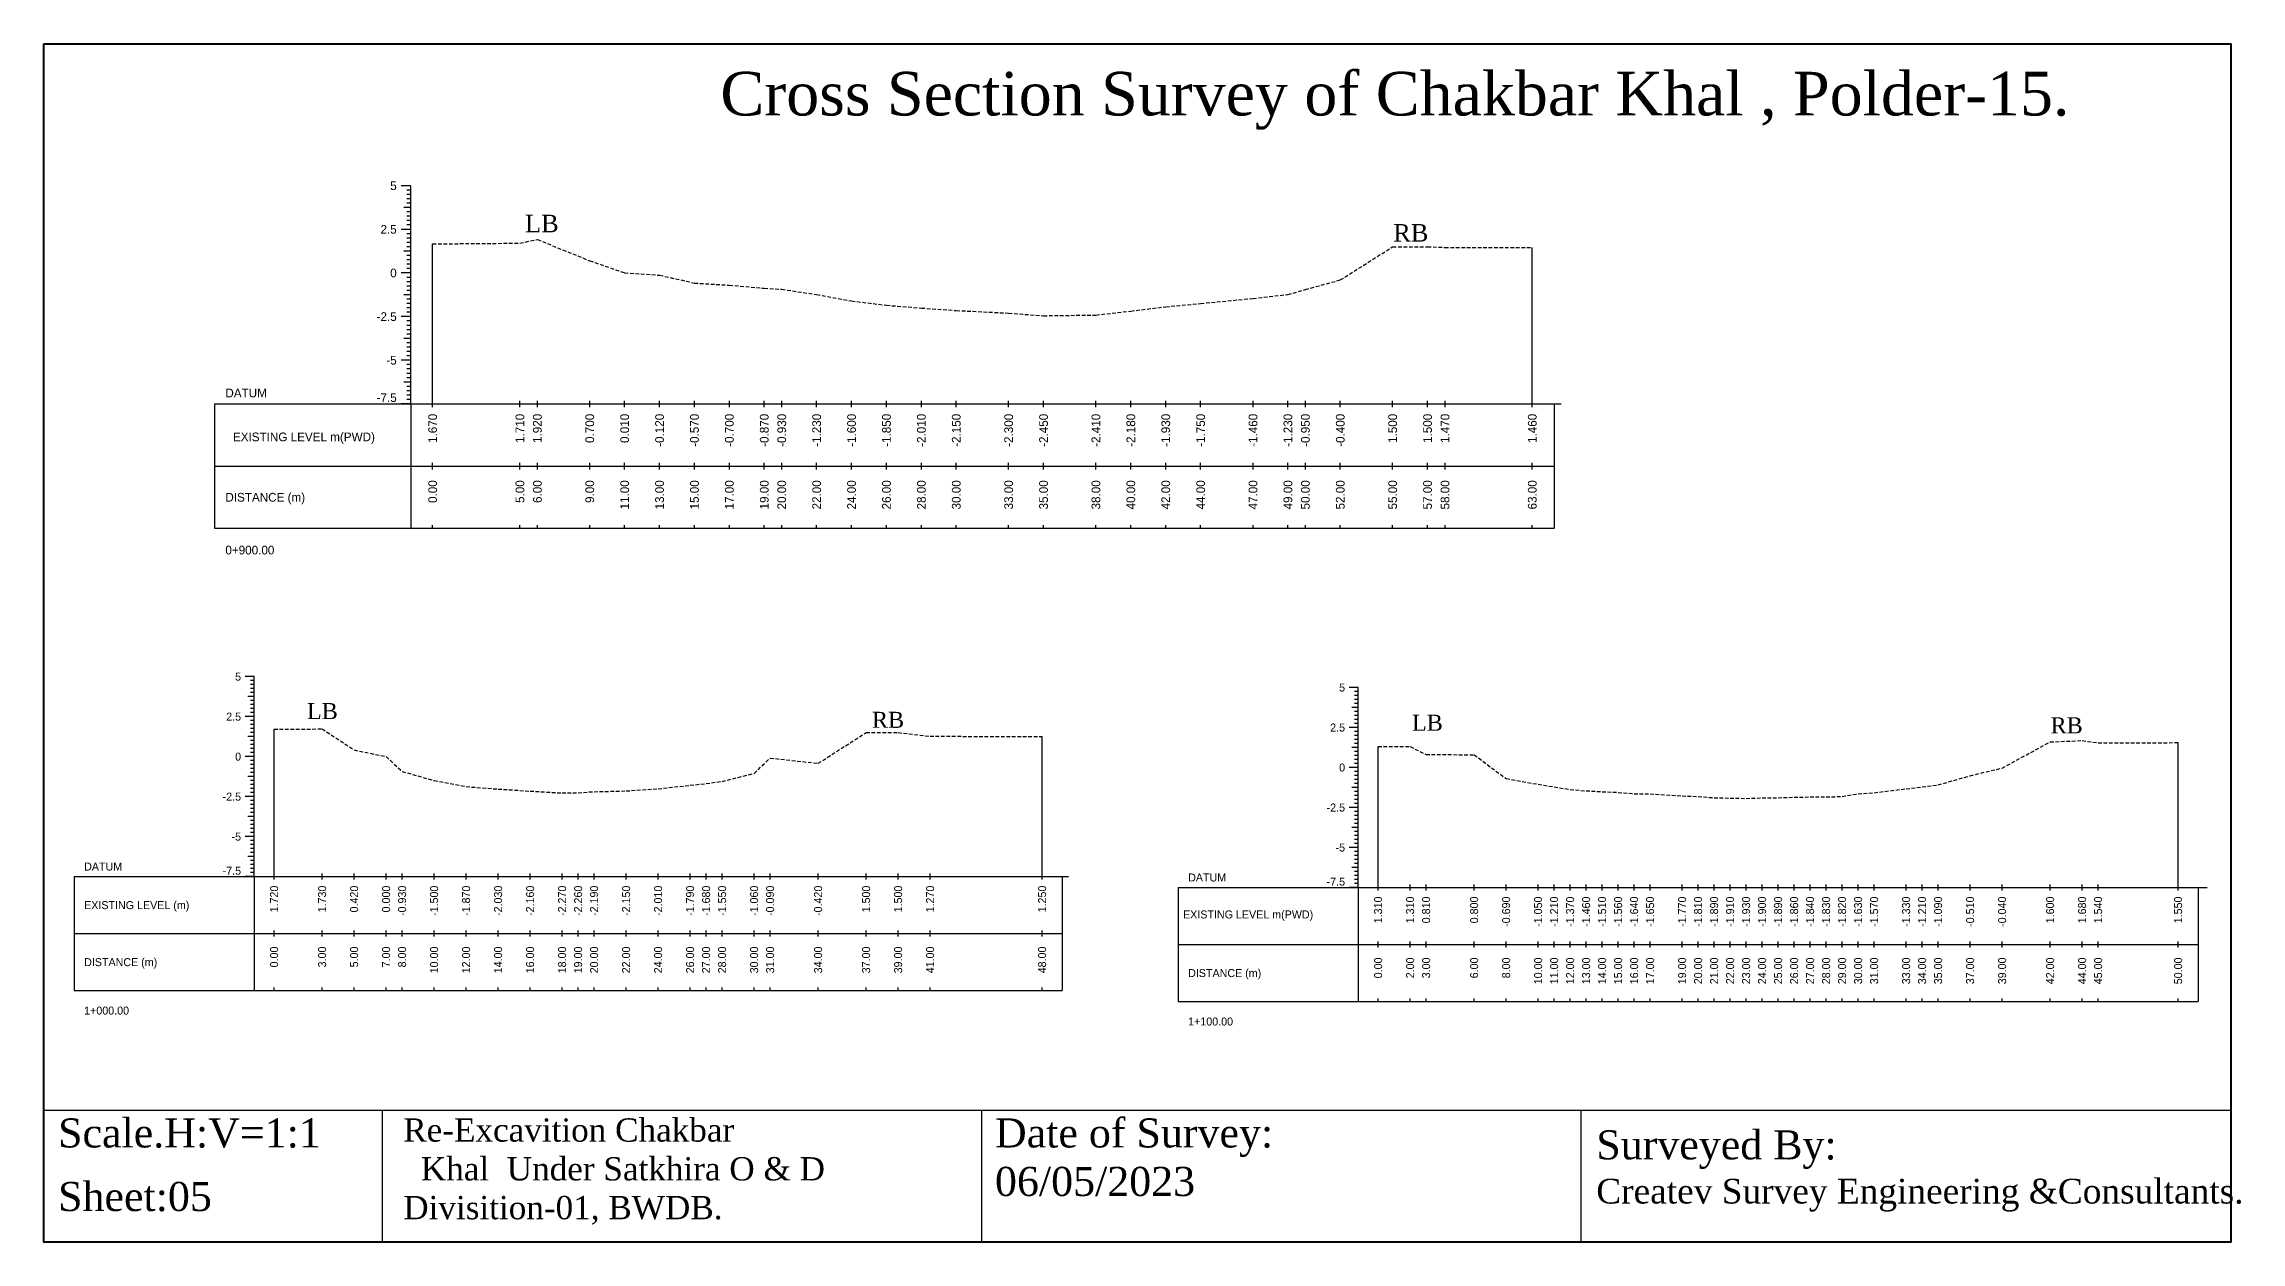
# Model space of a CAD drawing. Header units: inches. Extents: x 6579 to 9220, y -2276 to -1013.
# Drawn here: x 6579.3 to 6730.4, y -1665.3 to -1583 of the extents above; entities that cross this region are included whole.
import ezdxf
from ezdxf.enums import TextEntityAlignment as Align

# ---------------------------------------------------------------- set-up
doc = ezdxf.new("R2010")
doc.units = ezdxf.units.IN
doc.header["$MEASUREMENT"] = 0
doc.linetypes.add('HIDDEN', pattern=[0.375, 0.25, -0.125])
doc.layers.add('CS_Drawing', color=7, linetype='Continuous')
doc.layers.add('GL', color=3, linetype='HIDDEN')
doc.styles.add('romans', font='romans.shx')

msp = doc.modelspace()

# ---------------------------------------------------------------- linework, layer by layer
at = {"color": 4, "lineweight": 40}
msp.add_lwpolyline([(6579.35, -1582.95), (6729.69, -1582.95), (6729.69, -1665.32), (6579.35, -1665.32)], close=True, dxfattribs=at)
for points in [[(6729.69, -1582.95), (6729.69, -1665.32)], [(6579.35, -1656.25), (6729.69, -1656.25)], [(6579.35, -1656.25), (6579.35, -1665.32)], [(6602.59, -1656.25), (6602.59, -1665.32)], [(6643.8, -1656.25), (6643.8, -1665.32)], [(6685, -1656.25), (6685, -1665.32)]]:
    msp.add_lwpolyline(points)
at = {"layer": 'CS_Drawing'}
for p, q in [((6604.57, -1592.7), (6603.9, -1592.7)), ((6604.57, -1592.7), (6604.1, -1592.7)), ((6604.57, -1592.7), (6604.3, -1592.7)), ((6604.57, -1593), (6604.3, -1593)), ((6604.57, -1593.3), (6604.3, -1593.3)), ((6604.57, -1607.7), (6604.57, -1592.7)), ((6604.57, -1594.2), (6604.1, -1594.2)), ((6604.57, -1593.6), (6604.3, -1593.6)), ((6604.57, -1593.9), (6604.3, -1593.9)), ((6604.57, -1594.2), (6604.3, -1594.2)), ((6604.57, -1594.5), (6604.3, -1594.5)), ((6604.57, -1594.8), (6604.3, -1594.8)), ((6604.57, -1595.7), (6603.9, -1595.7)), ((6604.57, -1595.7), (6604.1, -1595.7)), ((6604.57, -1595.1), (6604.3, -1595.1)), ((6604.57, -1595.4), (6604.3, -1595.4)), ((6604.57, -1595.7), (6604.3, -1595.7)), ((6604.57, -1596), (6604.3, -1596)), ((6604.57, -1596.3), (6604.3, -1596.3)), ((6604.57, -1596.6), (6604.3, -1596.6)), ((6604.57, -1597.2), (6604.1, -1597.2)), ((6604.57, -1596.9), (6604.3, -1596.9)), ((6604.57, -1597.2), (6604.3, -1597.2)), ((6604.57, -1597.5), (6604.3, -1597.5)), ((6604.57, -1597.8), (6604.3, -1597.8)), ((6604.57, -1598.1), (6604.3, -1598.1)), ((6606.07, -1607.7), (6606.07, -1596.7)), ((6681.67, -1607.7), (6681.67, -1596.95)), ((6604.57, -1598.7), (6603.9, -1598.7)), ((6604.57, -1598.7), (6604.1, -1598.7)), ((6604.57, -1598.4), (6604.3, -1598.4)), ((6604.57, -1598.7), (6604.3, -1598.7)), ((6604.57, -1599), (6604.3, -1599)), ((6604.57, -1599.3), (6604.3, -1599.3)), ((6604.57, -1599.6), (6604.3, -1599.6)), ((6604.57, -1600.2), (6604.1, -1600.2)), ((6604.57, -1599.9), (6604.3, -1599.9)), ((6604.57, -1600.2), (6604.3, -1600.2)), ((6604.57, -1600.5), (6604.3, -1600.5)), ((6604.57, -1600.8), (6604.3, -1600.8)), ((6604.57, -1601.1), (6604.3, -1601.1)), ((6604.57, -1601.7), (6603.9, -1601.7)), ((6604.57, -1601.7), (6604.1, -1601.7)), ((6604.57, -1601.4), (6604.3, -1601.4)), ((6604.57, -1601.7), (6604.3, -1601.7)), ((6604.57, -1602), (6604.3, -1602)), ((6604.57, -1602.3), (6604.3, -1602.3)), ((6604.57, -1602.6), (6604.3, -1602.6)), ((6604.57, -1603.2), (6604.1, -1603.2)), ((6604.57, -1602.9), (6604.3, -1602.9)), ((6604.57, -1603.2), (6604.3, -1603.2)), ((6604.57, -1603.5), (6604.3, -1603.5)), ((6604.57, -1603.8), (6604.3, -1603.8)), ((6604.57, -1604.1), (6604.3, -1604.1)), ((6604.57, -1604.7), (6603.9, -1604.7)), ((6604.57, -1604.7), (6604.1, -1604.7)), ((6604.57, -1604.4), (6604.3, -1604.4)), ((6604.57, -1604.7), (6604.3, -1604.7)), ((6604.57, -1605), (6604.3, -1605)), ((6604.57, -1605.3), (6604.3, -1605.3)), ((6604.57, -1605.6), (6604.3, -1605.6)), ((6604.57, -1606.2), (6604.1, -1606.2)), ((6604.57, -1605.9), (6604.3, -1605.9)), ((6604.57, -1606.2), (6604.3, -1606.2)), ((6604.57, -1606.5), (6604.3, -1606.5)), ((6604.57, -1606.8), (6604.3, -1606.8)), ((6604.57, -1607.1), (6604.3, -1607.1)), ((6591.07, -1607.7), (6604.57, -1607.7)), ((6591.07, -1607.7), (6591.07, -1616.25)), ((6604.57, -1607.7), (6603.9, -1607.7)), ((6604.57, -1607.7), (6604.1, -1607.7)), ((6604.57, -1607.4), (6604.3, -1607.4)), ((6604.57, -1607.7), (6604.3, -1607.7)), ((6604.57, -1607.7), (6683.17, -1607.7)), ((6604.57, -1607.7), (6604.57, -1616.25)), ((6606.07, -1607.93), (6606.07, -1607.48)), ((6612.07, -1607.93), (6612.07, -1607.48)), ((6613.27, -1607.93), (6613.27, -1607.48)), ((6616.87, -1607.93), (6616.87, -1607.48)), ((6619.27, -1607.93), (6619.27, -1607.48)), ((6621.67, -1607.93), (6621.67, -1607.48)), ((6624.07, -1607.93), (6624.07, -1607.48)), ((6626.47, -1607.93), (6626.47, -1607.48)), ((6628.87, -1607.93), (6628.87, -1607.48)), ((6630.07, -1607.93), (6630.07, -1607.48)), ((6632.47, -1607.93), (6632.47, -1607.48)), ((6634.87, -1607.93), (6634.87, -1607.48)), ((6637.27, -1607.93), (6637.27, -1607.48)), ((6639.67, -1607.93), (6639.67, -1607.48)), ((6642.07, -1607.93), (6642.07, -1607.48)), ((6645.67, -1607.93), (6645.67, -1607.48)), ((6648.07, -1607.93), (6648.07, -1607.48)), ((6651.67, -1607.93), (6651.67, -1607.48)), ((6654.07, -1607.93), (6654.07, -1607.48)), ((6656.47, -1607.93), (6656.47, -1607.48)), ((6658.87, -1607.93), (6658.87, -1607.48)), ((6662.47, -1607.93), (6662.47, -1607.48)), ((6664.87, -1607.93), (6664.87, -1607.48)), ((6666.07, -1607.93), (6666.07, -1607.48)), ((6668.47, -1607.93), (6668.47, -1607.48)), ((6672.07, -1607.93), (6672.07, -1607.48)), ((6674.47, -1607.93), (6674.47, -1607.48)), ((6675.67, -1607.93), (6675.67, -1607.48)), ((6681.67, -1607.93), (6681.67, -1607.48)), ((6683.17, -1607.7), (6683.65, -1607.7)), ((6683.17, -1607.7), (6683.44, -1607.7)), ((6683.17, -1607.7), (6683.17, -1616.25)), ((6591.07, -1611.98), (6604.57, -1611.98)), ((6604.57, -1611.98), (6683.17, -1611.98)), ((6604.57, -1611.98), (6683.17, -1611.98)), ((6606.07, -1612.2), (6606.07, -1611.75)), ((6612.07, -1612.2), (6612.07, -1611.75)), ((6613.27, -1612.2), (6613.27, -1611.75)), ((6616.87, -1612.2), (6616.87, -1611.75)), ((6619.27, -1612.2), (6619.27, -1611.75)), ((6621.67, -1612.2), (6621.67, -1611.75)), ((6624.07, -1612.2), (6624.07, -1611.75)), ((6626.47, -1612.2), (6626.47, -1611.75)), ((6628.87, -1612.2), (6628.87, -1611.75)), ((6630.07, -1612.2), (6630.07, -1611.75)), ((6632.47, -1612.2), (6632.47, -1611.75)), ((6634.87, -1612.2), (6634.87, -1611.75)), ((6637.27, -1612.2), (6637.27, -1611.75)), ((6639.67, -1612.2), (6639.67, -1611.75)), ((6642.07, -1612.2), (6642.07, -1611.75)), ((6645.67, -1612.2), (6645.67, -1611.75)), ((6648.07, -1612.2), (6648.07, -1611.75)), ((6651.67, -1612.2), (6651.67, -1611.75)), ((6654.07, -1612.2), (6654.07, -1611.75)), ((6656.47, -1612.2), (6656.47, -1611.75)), ((6658.87, -1612.2), (6658.87, -1611.75)), ((6662.47, -1612.2), (6662.47, -1611.75)), ((6664.87, -1612.2), (6664.87, -1611.75)), ((6666.07, -1612.2), (6666.07, -1611.75)), ((6668.47, -1612.2), (6668.47, -1611.75)), ((6672.07, -1612.2), (6672.07, -1611.75)), ((6674.47, -1612.2), (6674.47, -1611.75)), ((6675.67, -1612.2), (6675.67, -1611.75)), ((6681.67, -1612.2), (6681.67, -1611.75)), ((6606.07, -1616.25), (6606.07, -1616.03)), ((6612.07, -1616.25), (6612.07, -1616.03)), ((6613.27, -1616.25), (6613.27, -1616.03)), ((6616.87, -1616.25), (6616.87, -1616.03)), ((6619.27, -1616.25), (6619.27, -1616.03)), ((6621.67, -1616.25), (6621.67, -1616.03)), ((6624.07, -1616.25), (6624.07, -1616.03)), ((6626.47, -1616.25), (6626.47, -1616.03)), ((6628.87, -1616.25), (6628.87, -1616.03)), ((6630.07, -1616.25), (6630.07, -1616.03)), ((6632.47, -1616.25), (6632.47, -1616.03)), ((6634.87, -1616.25), (6634.87, -1616.03)), ((6637.27, -1616.25), (6637.27, -1616.03)), ((6639.67, -1616.25), (6639.67, -1616.03)), ((6642.07, -1616.25), (6642.07, -1616.03)), ((6645.67, -1616.25), (6645.67, -1616.03)), ((6648.07, -1616.25), (6648.07, -1616.03)), ((6651.67, -1616.25), (6651.67, -1616.03)), ((6654.07, -1616.25), (6654.07, -1616.03)), ((6656.47, -1616.25), (6656.47, -1616.03)), ((6658.87, -1616.25), (6658.87, -1616.03)), ((6662.47, -1616.25), (6662.47, -1616.03)), ((6664.87, -1616.25), (6664.87, -1616.03)), ((6666.07, -1616.25), (6666.07, -1616.03)), ((6668.47, -1616.25), (6668.47, -1616.03)), ((6672.07, -1616.25), (6672.07, -1616.03)), ((6674.47, -1616.25), (6674.47, -1616.03)), ((6675.67, -1616.25), (6675.67, -1616.03)), ((6681.67, -1616.25), (6681.67, -1616.03)), ((6591.07, -1616.25), (6604.57, -1616.25)), ((6604.57, -1616.25), (6683.17, -1616.25)), ((6593.79, -1626.45), (6593.18, -1626.45)), ((6593.79, -1626.45), (6593.36, -1626.45)), ((6593.79, -1626.45), (6593.55, -1626.45)), ((6593.79, -1626.72), (6593.55, -1626.72)), ((6593.79, -1640.2), (6593.79, -1626.45)), ((6593.79, -1627.82), (6593.36, -1627.82)), ((6593.79, -1627), (6593.55, -1627)), ((6593.79, -1627.27), (6593.55, -1627.27)), ((6593.79, -1627.55), (6593.55, -1627.55)), ((6593.79, -1627.82), (6593.55, -1627.82)), ((6593.79, -1628.1), (6593.55, -1628.1)), ((6669.69, -1627.2), (6669.08, -1627.2)), ((6669.69, -1627.2), (6669.26, -1627.2)), ((6669.69, -1627.2), (6669.45, -1627.2)), ((6669.69, -1627.47), (6669.45, -1627.47)), ((6669.69, -1627.75), (6669.45, -1627.75)), ((6669.69, -1628.02), (6669.45, -1628.02)), ((6669.69, -1628.3), (6669.45, -1628.3)), ((6669.69, -1640.95), (6669.69, -1627.2)), ((6593.79, -1629.2), (6593.18, -1629.2)), ((6593.79, -1629.2), (6593.36, -1629.2)), ((6593.79, -1628.37), (6593.55, -1628.37)), ((6593.79, -1628.65), (6593.55, -1628.65)), ((6593.79, -1628.92), (6593.55, -1628.92)), ((6593.79, -1629.2), (6593.55, -1629.2)), ((6593.79, -1629.47), (6593.55, -1629.47)), ((6593.79, -1629.75), (6593.55, -1629.75)), ((6669.69, -1628.57), (6669.26, -1628.57)), ((6669.69, -1628.57), (6669.45, -1628.57)), ((6669.69, -1628.85), (6669.45, -1628.85)), ((6669.69, -1629.12), (6669.45, -1629.12)), ((6669.69, -1629.4), (6669.45, -1629.4)), ((6669.69, -1629.67), (6669.45, -1629.67)), ((6593.79, -1630.57), (6593.36, -1630.57)), ((6593.79, -1630.02), (6593.55, -1630.02)), ((6593.79, -1630.3), (6593.55, -1630.3)), ((6593.79, -1630.57), (6593.55, -1630.57)), ((6593.79, -1630.85), (6593.55, -1630.85)), ((6593.79, -1631.12), (6593.55, -1631.12)), ((6595.17, -1640.2), (6595.17, -1630.06)), ((6647.97, -1640.2), (6647.97, -1630.57)), ((6669.69, -1629.95), (6669.08, -1629.95)), ((6669.69, -1629.95), (6669.26, -1629.95)), ((6669.69, -1631.32), (6669.26, -1631.32)), ((6669.69, -1629.95), (6669.45, -1629.95)), ((6669.69, -1630.22), (6669.45, -1630.22)), ((6669.69, -1630.5), (6669.45, -1630.5)), ((6669.69, -1630.77), (6669.45, -1630.77)), ((6669.69, -1631.05), (6669.45, -1631.05)), ((6669.69, -1631.32), (6669.45, -1631.32)), ((6671.07, -1640.95), (6671.07, -1631.26)), ((6726.07, -1640.95), (6726.07, -1630.99)), ((6593.79, -1631.95), (6593.18, -1631.95)), ((6593.79, -1631.95), (6593.36, -1631.95)), ((6593.79, -1631.4), (6593.55, -1631.4)), ((6593.79, -1631.67), (6593.55, -1631.67)), ((6593.79, -1631.95), (6593.55, -1631.95)), ((6593.79, -1632.22), (6593.55, -1632.22)), ((6593.79, -1632.5), (6593.55, -1632.5)), ((6593.79, -1632.77), (6593.55, -1632.77)), ((6669.69, -1632.7), (6669.08, -1632.7)), ((6669.69, -1632.7), (6669.26, -1632.7)), ((6669.69, -1631.6), (6669.45, -1631.6)), ((6669.69, -1631.87), (6669.45, -1631.87)), ((6669.69, -1632.15), (6669.45, -1632.15)), ((6669.69, -1632.42), (6669.45, -1632.42)), ((6669.69, -1632.7), (6669.45, -1632.7)), ((6593.79, -1633.32), (6593.36, -1633.32)), ((6593.79, -1633.05), (6593.55, -1633.05)), ((6593.79, -1633.32), (6593.55, -1633.32)), ((6593.79, -1633.6), (6593.55, -1633.6)), ((6593.79, -1633.87), (6593.55, -1633.87)), ((6593.79, -1634.15), (6593.55, -1634.15)), ((6669.69, -1634.07), (6669.26, -1634.07)), ((6669.69, -1632.97), (6669.45, -1632.97)), ((6669.69, -1633.25), (6669.45, -1633.25)), ((6669.69, -1633.52), (6669.45, -1633.52)), ((6669.69, -1633.8), (6669.45, -1633.8)), ((6669.69, -1634.07), (6669.45, -1634.07)), ((6669.69, -1634.35), (6669.45, -1634.35)), ((6593.79, -1634.7), (6593.18, -1634.7)), ((6593.79, -1634.7), (6593.36, -1634.7)), ((6593.79, -1634.42), (6593.55, -1634.42)), ((6593.79, -1634.7), (6593.55, -1634.7)), ((6593.79, -1634.97), (6593.55, -1634.97)), ((6593.79, -1635.25), (6593.55, -1635.25)), ((6593.79, -1635.52), (6593.55, -1635.52)), ((6593.79, -1635.8), (6593.55, -1635.8)), ((6669.69, -1635.45), (6669.08, -1635.45)), ((6669.69, -1635.45), (6669.26, -1635.45)), ((6669.69, -1634.62), (6669.45, -1634.62)), ((6669.69, -1634.9), (6669.45, -1634.9)), ((6669.69, -1635.17), (6669.45, -1635.17)), ((6669.69, -1635.45), (6669.45, -1635.45)), ((6669.69, -1635.72), (6669.45, -1635.72)), ((6593.79, -1636.07), (6593.36, -1636.07)), ((6593.79, -1636.07), (6593.55, -1636.07)), ((6593.79, -1636.35), (6593.55, -1636.35)), ((6593.79, -1636.62), (6593.55, -1636.62)), ((6593.79, -1636.9), (6593.55, -1636.9)), ((6593.79, -1637.17), (6593.55, -1637.17)), ((6669.69, -1636.82), (6669.26, -1636.82)), ((6669.69, -1636), (6669.45, -1636)), ((6669.69, -1636.27), (6669.45, -1636.27)), ((6669.69, -1636.55), (6669.45, -1636.55)), ((6669.69, -1636.82), (6669.45, -1636.82)), ((6669.69, -1637.1), (6669.45, -1637.1)), ((6669.69, -1637.37), (6669.45, -1637.37)), ((6593.79, -1637.45), (6593.18, -1637.45)), ((6593.79, -1637.45), (6593.36, -1637.45)), ((6593.79, -1638.82), (6593.36, -1638.82)), ((6593.79, -1637.45), (6593.55, -1637.45)), ((6593.79, -1637.72), (6593.55, -1637.72)), ((6593.79, -1638), (6593.55, -1638)), ((6593.79, -1638.27), (6593.55, -1638.27)), ((6593.79, -1638.55), (6593.55, -1638.55)), ((6593.79, -1638.82), (6593.55, -1638.82)), ((6669.69, -1638.2), (6669.08, -1638.2)), ((6669.69, -1638.2), (6669.26, -1638.2)), ((6669.69, -1637.65), (6669.45, -1637.65)), ((6669.69, -1637.92), (6669.45, -1637.92)), ((6669.69, -1638.2), (6669.45, -1638.2)), ((6669.69, -1638.47), (6669.45, -1638.47)), ((6669.69, -1638.75), (6669.45, -1638.75)), ((6581.42, -1640.2), (6593.79, -1640.2)), ((6581.42, -1640.2), (6581.42, -1648.04)), ((6593.79, -1640.2), (6593.18, -1640.2)), ((6593.79, -1640.2), (6593.36, -1640.2)), ((6593.79, -1639.1), (6593.55, -1639.1)), ((6593.79, -1639.37), (6593.55, -1639.37)), ((6593.79, -1639.65), (6593.55, -1639.65)), ((6593.79, -1639.92), (6593.55, -1639.92)), ((6593.79, -1640.2), (6593.55, -1640.2)), ((6593.79, -1640.2), (6649.34, -1640.2)), ((6593.79, -1640.2), (6593.79, -1648.04)), ((6595.17, -1640.4), (6595.17, -1639.99)), ((6598.47, -1640.4), (6598.47, -1639.99)), ((6600.67, -1640.4), (6600.67, -1639.99)), ((6602.87, -1640.4), (6602.87, -1639.99)), ((6603.97, -1640.4), (6603.97, -1639.99)), ((6606.17, -1640.4), (6606.17, -1639.99)), ((6608.37, -1640.4), (6608.37, -1639.99)), ((6610.57, -1640.4), (6610.57, -1639.99)), ((6612.77, -1640.4), (6612.77, -1639.99)), ((6614.97, -1640.4), (6614.97, -1639.99)), ((6616.07, -1640.4), (6616.07, -1639.99)), ((6617.17, -1640.4), (6617.17, -1639.99)), ((6619.37, -1640.4), (6619.37, -1639.99)), ((6621.57, -1640.4), (6621.57, -1639.99)), ((6623.77, -1640.4), (6623.77, -1639.99)), ((6624.87, -1640.4), (6624.87, -1639.99)), ((6625.97, -1640.4), (6625.97, -1639.99)), ((6628.17, -1640.4), (6628.17, -1639.99)), ((6629.27, -1640.4), (6629.27, -1639.99)), ((6632.57, -1640.4), (6632.57, -1639.99)), ((6635.87, -1640.4), (6635.87, -1639.99)), ((6638.07, -1640.4), (6638.07, -1639.99)), ((6640.27, -1640.4), (6640.27, -1639.99)), ((6647.97, -1640.4), (6647.97, -1639.99)), ((6649.34, -1640.2), (6649.78, -1640.2)), ((6649.34, -1640.2), (6649.59, -1640.2)), ((6649.34, -1640.2), (6649.34, -1648.04)), ((6669.69, -1639.57), (6669.26, -1639.57)), ((6669.69, -1639.02), (6669.45, -1639.02)), ((6669.69, -1639.3), (6669.45, -1639.3)), ((6669.69, -1639.57), (6669.45, -1639.57)), ((6669.69, -1639.85), (6669.45, -1639.85)), ((6669.69, -1640.12), (6669.45, -1640.12)), ((6669.69, -1640.4), (6669.45, -1640.4)), ((6657.32, -1640.95), (6669.69, -1640.95)), ((6657.32, -1640.95), (6657.32, -1648.79)), ((6669.69, -1640.95), (6669.08, -1640.95)), ((6669.69, -1640.95), (6669.26, -1640.95)), ((6669.69, -1640.67), (6669.45, -1640.67)), ((6669.69, -1640.95), (6669.45, -1640.95)), ((6669.69, -1640.95), (6727.44, -1640.95)), ((6669.69, -1640.95), (6669.69, -1648.79)), ((6671.07, -1641.15), (6671.07, -1640.74)), ((6673.27, -1641.15), (6673.27, -1640.74)), ((6674.37, -1641.15), (6674.37, -1640.74)), ((6677.67, -1641.15), (6677.67, -1640.74)), ((6679.87, -1641.15), (6679.87, -1640.74)), ((6682.07, -1641.15), (6682.07, -1640.74)), ((6683.17, -1641.15), (6683.17, -1640.74)), ((6684.27, -1641.15), (6684.27, -1640.74)), ((6685.37, -1641.15), (6685.37, -1640.74)), ((6686.47, -1641.15), (6686.47, -1640.74)), ((6687.57, -1641.15), (6687.57, -1640.74)), ((6688.67, -1641.15), (6688.67, -1640.74)), ((6689.77, -1641.15), (6689.77, -1640.74)), ((6691.97, -1641.15), (6691.97, -1640.74)), ((6693.07, -1641.15), (6693.07, -1640.74)), ((6694.17, -1641.15), (6694.17, -1640.74)), ((6695.27, -1641.15), (6695.27, -1640.74)), ((6696.37, -1641.15), (6696.37, -1640.74)), ((6697.47, -1641.15), (6697.47, -1640.74)), ((6698.57, -1641.15), (6698.57, -1640.74)), ((6699.67, -1641.15), (6699.67, -1640.74)), ((6700.77, -1641.15), (6700.77, -1640.74)), ((6701.87, -1641.15), (6701.87, -1640.74)), ((6702.97, -1641.15), (6702.97, -1640.74)), ((6704.07, -1641.15), (6704.07, -1640.74)), ((6705.17, -1641.15), (6705.17, -1640.74)), ((6707.37, -1641.15), (6707.37, -1640.74)), ((6708.47, -1641.15), (6708.47, -1640.74)), ((6709.57, -1641.15), (6709.57, -1640.74)), ((6711.77, -1641.15), (6711.77, -1640.74)), ((6713.97, -1641.15), (6713.97, -1640.74)), ((6717.27, -1641.15), (6717.27, -1640.74)), ((6719.47, -1641.15), (6719.47, -1640.74)), ((6720.57, -1641.15), (6720.57, -1640.74)), ((6726.07, -1641.15), (6726.07, -1640.74)), ((6727.44, -1640.95), (6728.06, -1640.95)), ((6727.44, -1640.95), (6727.88, -1640.95)), ((6727.44, -1640.95), (6727.69, -1640.95)), ((6727.44, -1640.95), (6727.44, -1648.79)), ((6581.42, -1644.12), (6593.79, -1644.12)), ((6593.79, -1644.12), (6649.34, -1644.12)), ((6593.79, -1644.12), (6649.34, -1644.12)), ((6595.17, -1644.32), (6595.17, -1643.91)), ((6598.47, -1644.32), (6598.47, -1643.91)), ((6600.67, -1644.32), (6600.67, -1643.91)), ((6602.87, -1644.32), (6602.87, -1643.91)), ((6603.97, -1644.32), (6603.97, -1643.91)), ((6606.17, -1644.32), (6606.17, -1643.91)), ((6608.37, -1644.32), (6608.37, -1643.91)), ((6610.57, -1644.32), (6610.57, -1643.91)), ((6612.77, -1644.32), (6612.77, -1643.91)), ((6614.97, -1644.32), (6614.97, -1643.91)), ((6616.07, -1644.32), (6616.07, -1643.91)), ((6617.17, -1644.32), (6617.17, -1643.91)), ((6619.37, -1644.32), (6619.37, -1643.91)), ((6621.57, -1644.32), (6621.57, -1643.91)), ((6623.77, -1644.32), (6623.77, -1643.91)), ((6624.87, -1644.32), (6624.87, -1643.91)), ((6625.97, -1644.32), (6625.97, -1643.91)), ((6628.17, -1644.32), (6628.17, -1643.91)), ((6629.27, -1644.32), (6629.27, -1643.91)), ((6632.57, -1644.32), (6632.57, -1643.91)), ((6635.87, -1644.32), (6635.87, -1643.91)), ((6638.07, -1644.32), (6638.07, -1643.91)), ((6640.27, -1644.32), (6640.27, -1643.91)), ((6647.97, -1644.32), (6647.97, -1643.91)), ((6657.32, -1644.87), (6669.69, -1644.87)), ((6669.69, -1644.87), (6727.44, -1644.87)), ((6669.69, -1644.87), (6727.44, -1644.87)), ((6671.07, -1645.07), (6671.07, -1644.66)), ((6673.27, -1645.07), (6673.27, -1644.66)), ((6674.37, -1645.07), (6674.37, -1644.66)), ((6677.67, -1645.07), (6677.67, -1644.66)), ((6679.87, -1645.07), (6679.87, -1644.66)), ((6682.07, -1645.07), (6682.07, -1644.66)), ((6683.17, -1645.07), (6683.17, -1644.66)), ((6684.27, -1645.07), (6684.27, -1644.66)), ((6685.37, -1645.07), (6685.37, -1644.66)), ((6686.47, -1645.07), (6686.47, -1644.66)), ((6687.57, -1645.07), (6687.57, -1644.66)), ((6688.67, -1645.07), (6688.67, -1644.66)), ((6689.77, -1645.07), (6689.77, -1644.66)), ((6691.97, -1645.07), (6691.97, -1644.66)), ((6693.07, -1645.07), (6693.07, -1644.66)), ((6694.17, -1645.07), (6694.17, -1644.66)), ((6695.27, -1645.07), (6695.27, -1644.66)), ((6696.37, -1645.07), (6696.37, -1644.66)), ((6697.47, -1645.07), (6697.47, -1644.66)), ((6698.57, -1645.07), (6698.57, -1644.66)), ((6699.67, -1645.07), (6699.67, -1644.66)), ((6700.77, -1645.07), (6700.77, -1644.66)), ((6701.87, -1645.07), (6701.87, -1644.66)), ((6702.97, -1645.07), (6702.97, -1644.66)), ((6704.07, -1645.07), (6704.07, -1644.66)), ((6705.17, -1645.07), (6705.17, -1644.66)), ((6707.37, -1645.07), (6707.37, -1644.66)), ((6708.47, -1645.07), (6708.47, -1644.66)), ((6709.57, -1645.07), (6709.57, -1644.66)), ((6711.77, -1645.07), (6711.77, -1644.66)), ((6713.97, -1645.07), (6713.97, -1644.66)), ((6717.27, -1645.07), (6717.27, -1644.66)), ((6719.47, -1645.07), (6719.47, -1644.66)), ((6720.57, -1645.07), (6720.57, -1644.66)), ((6726.07, -1645.07), (6726.07, -1644.66)), ((6595.17, -1648.04), (6595.17, -1647.83)), ((6598.47, -1648.04), (6598.47, -1647.83)), ((6600.67, -1648.04), (6600.67, -1647.83)), ((6602.87, -1648.04), (6602.87, -1647.83)), ((6603.97, -1648.04), (6603.97, -1647.83)), ((6606.17, -1648.04), (6606.17, -1647.83)), ((6608.37, -1648.04), (6608.37, -1647.83)), ((6610.57, -1648.04), (6610.57, -1647.83)), ((6612.77, -1648.04), (6612.77, -1647.83)), ((6614.97, -1648.04), (6614.97, -1647.83)), ((6616.07, -1648.04), (6616.07, -1647.83)), ((6617.17, -1648.04), (6617.17, -1647.83)), ((6619.37, -1648.04), (6619.37, -1647.83)), ((6621.57, -1648.04), (6621.57, -1647.83)), ((6623.77, -1648.04), (6623.77, -1647.83)), ((6624.87, -1648.04), (6624.87, -1647.83)), ((6625.97, -1648.04), (6625.97, -1647.83)), ((6628.17, -1648.04), (6628.17, -1647.83)), ((6629.27, -1648.04), (6629.27, -1647.83)), ((6632.57, -1648.04), (6632.57, -1647.83)), ((6635.87, -1648.04), (6635.87, -1647.83)), ((6638.07, -1648.04), (6638.07, -1647.83)), ((6640.27, -1648.04), (6640.27, -1647.83)), ((6647.97, -1648.04), (6647.97, -1647.83)), ((6581.42, -1648.04), (6593.79, -1648.04)), ((6593.79, -1648.04), (6649.34, -1648.04)), ((6657.32, -1648.79), (6669.69, -1648.79)), ((6669.69, -1648.79), (6727.44, -1648.79)), ((6671.07, -1648.79), (6671.07, -1648.58)), ((6673.27, -1648.79), (6673.27, -1648.58)), ((6674.37, -1648.79), (6674.37, -1648.58)), ((6677.67, -1648.79), (6677.67, -1648.58)), ((6679.87, -1648.79), (6679.87, -1648.58)), ((6682.07, -1648.79), (6682.07, -1648.58)), ((6683.17, -1648.79), (6683.17, -1648.58)), ((6684.27, -1648.79), (6684.27, -1648.58)), ((6685.37, -1648.79), (6685.37, -1648.58)), ((6686.47, -1648.79), (6686.47, -1648.58)), ((6687.57, -1648.79), (6687.57, -1648.58)), ((6688.67, -1648.79), (6688.67, -1648.58)), ((6689.77, -1648.79), (6689.77, -1648.58)), ((6691.97, -1648.79), (6691.97, -1648.58)), ((6693.07, -1648.79), (6693.07, -1648.58)), ((6694.17, -1648.79), (6694.17, -1648.58)), ((6695.27, -1648.79), (6695.27, -1648.58)), ((6696.37, -1648.79), (6696.37, -1648.58)), ((6697.47, -1648.79), (6697.47, -1648.58)), ((6698.57, -1648.79), (6698.57, -1648.58)), ((6699.67, -1648.79), (6699.67, -1648.58)), ((6700.77, -1648.79), (6700.77, -1648.58)), ((6701.87, -1648.79), (6701.87, -1648.58)), ((6702.97, -1648.79), (6702.97, -1648.58)), ((6704.07, -1648.79), (6704.07, -1648.58)), ((6705.17, -1648.79), (6705.17, -1648.58)), ((6707.37, -1648.79), (6707.37, -1648.58)), ((6708.47, -1648.79), (6708.47, -1648.58)), ((6709.57, -1648.79), (6709.57, -1648.58)), ((6711.77, -1648.79), (6711.77, -1648.58)), ((6713.97, -1648.79), (6713.97, -1648.58)), ((6717.27, -1648.79), (6717.27, -1648.58)), ((6719.47, -1648.79), (6719.47, -1648.58)), ((6720.57, -1648.79), (6720.57, -1648.58)), ((6726.07, -1648.79), (6726.07, -1648.58))]:
    msp.add_line(p, q, dxfattribs=at)
at = {"layer": 'GL'}
for points in [[(6606.07, -1596.7), (6612.07, -1596.65), (6613.27, -1596.4), (6616.87, -1597.86), (6619.27, -1598.69), (6621.67, -1598.85), (6624.07, -1599.39), (6626.47, -1599.54), (6628.87, -1599.75), (6630.07, -1599.82), (6632.47, -1600.18), (6634.87, -1600.62), (6637.27, -1600.92), (6639.67, -1601.11), (6642.07, -1601.28), (6645.67, -1601.46), (6648.07, -1601.64), (6651.67, -1601.59), (6654.07, -1601.32), (6656.47, -1601.02), (6658.87, -1600.8), (6662.47, -1600.45), (6664.87, -1600.18), (6666.07, -1599.84), (6668.47, -1599.18), (6672.07, -1596.9), (6674.47, -1596.9), (6675.67, -1596.94), (6681.67, -1596.95)], [(6595.17, -1630.06), (6598.47, -1630.05), (6600.67, -1631.49), (6602.87, -1631.95), (6603.97, -1632.97), (6606.17, -1633.6), (6608.37, -1634.01), (6610.57, -1634.18), (6612.77, -1634.32), (6614.97, -1634.45), (6616.07, -1634.43), (6617.17, -1634.36), (6619.37, -1634.31), (6621.57, -1634.16), (6623.77, -1633.92), (6624.87, -1633.8), (6625.97, -1633.65), (6628.17, -1633.11), (6629.27, -1632.05), (6632.57, -1632.41), (6635.87, -1630.3), (6638.07, -1630.3), (6640.27, -1630.55), (6647.97, -1630.57)], [(6671.07, -1631.26), (6673.27, -1631.26), (6674.37, -1631.81), (6677.67, -1631.82), (6679.87, -1633.46), (6682.07, -1633.85), (6683.17, -1634.03), (6684.27, -1634.21), (6685.37, -1634.3), (6686.47, -1634.36), (6687.57, -1634.41), (6688.67, -1634.5), (6689.77, -1634.51), (6691.97, -1634.65), (6693.07, -1634.69), (6694.17, -1634.78), (6695.27, -1634.8), (6696.37, -1634.82), (6697.47, -1634.79), (6698.57, -1634.78), (6699.67, -1634.74), (6700.77, -1634.72), (6701.87, -1634.71), (6702.97, -1634.7), (6704.07, -1634.5), (6705.17, -1634.43), (6707.37, -1634.16), (6708.47, -1634.03), (6709.57, -1633.9), (6711.77, -1633.26), (6713.97, -1632.74), (6717.27, -1630.94), (6719.47, -1630.85), (6720.57, -1631), (6726.07, -1630.99)]]:
    msp.add_lwpolyline(points, dxfattribs=at)

# ---------------------------------------------------------------- texts
at = {"attachment_point": 1, "style": 'romans'}
for s, insert, char_height, width in [('{\\fTimes New Roman|b0|i0|c0|p18;Cross Section Survey of Chakbar Khal , Polder-15.}', (6625.85, -1584.87), 3, 89.3868), ('{\\fTimes New Roman|b0|i0|c0|p18;LB}', (6612.42, -1594.7), 1.2, 316.087), ('{\\fTimes New Roman|b0|i0|c0|p18;RB}', (6672.11, -1595.34), 1.2, 316.087), ('{\\fTimes New Roman|b0|i0|c0|p18;LB}', (6597.43, -1628.27), 1.1, 289.7464), ('{\\fTimes New Roman|b0|i0|c0|p18;RB}', (6636.27, -1628.87), 1.1, 289.7464), ('{\\fTimes New Roman|b0|i0|c0|p18;LB}', (6673.4, -1629.07), 1.1, 289.7464), ('{\\fTimes New Roman|b0|i0|c0|p18;RB}', (6717.3, -1629.25), 1.1, 289.7464), ('{\\fTimes New Roman|b0|i0|c0|p18;Scale.H:V=1:1}', (6580.32, -1656.82), 2, 22.2708), ('{\\fTimes New Roman|b0|i0|c0|p18;Re-Excavition Chakbar \\P  Khal  Under Satkhira O & D    Divisition-01, BWDB.}', (6604.05, -1656.82), 1.6, 38.8405), ('{\\fTimes New Roman|b0|i0|c0|p18;Date of Survey: 06/05/2023}', (6644.73, -1656.82), 2, 22.2708), ('{\\fTimes New Roman|b0|i0|c0|p18;Surveyed By:                                     \\H0.85x;Createv Survey Engineering &Consultants.}', (6686.07, -1657.64), 2, 45.2193), ('{\\fTimes New Roman|b0|i0|c0|p18;Sheet:05}', (6580.32, -1661.19), 2, 38.8405)]:
    msp.add_mtext(s, dxfattribs=dict(at, insert=insert, char_height=char_height, width=width))
at = {"layer": 'CS_Drawing'}
for s, height, p in [('5', 0.6, (6603.6, -1592.7)), ('2.5', 0.6, (6603.6, -1595.7)), ('0', 0.6, (6603.6, -1598.7)), ('-2.5', 0.6, (6603.6, -1601.7)), ('-5', 0.6, (6603.6, -1604.7)), ('5', 0.55, (6592.9, -1626.45)), ('5', 0.55, (6668.8, -1627.2)), ('2.5', 0.55, (6592.9, -1629.2)), ('2.5', 0.55, (6668.8, -1629.95)), ('0', 0.55, (6592.9, -1631.95)), ('0', 0.55, (6668.8, -1632.7)), ('-2.5', 0.55, (6592.9, -1634.7)), ('-2.5', 0.55, (6668.8, -1635.45)), ('-5', 0.55, (6592.9, -1637.45)), ('-5', 0.55, (6668.8, -1638.2))]:
    msp.add_text(s, height=height, dxfattribs=at).set_placement(p, align=Align.MIDDLE_RIGHT)
for s, height, p in [('DATUM', 0.6, (6591.82, -1606.95)), ('EXISTING LEVEL m(PWD)', 0.6, (6592.34, -1609.97)), ('DISTANCE (m)', 0.6, (6591.82, -1614.12)), ('0+900.00', 0.6, (6591.82, -1617.75)), ('DATUM', 0.55, (6582.11, -1639.51)), ('DATUM', 0.55, (6658.01, -1640.26)), ('EXISTING LEVEL (m)', 0.55, (6582.11, -1642.16)), ('EXISTING LEVEL m(PWD)', 0.55, (6657.66, -1642.8)), ('DISTANCE (m)', 0.55, (6582.11, -1646.08)), ('DISTANCE (m)', 0.55, (6658.01, -1646.83)), ('1+000.00', 0.55, (6582.11, -1649.41)), ('1+100.00', 0.55, (6658.01, -1650.16))]:
    msp.add_text(s, height=height, dxfattribs=at).set_placement(p, align=Align.MIDDLE_LEFT)
for height, p in [(0.6, (6603.6, -1607.57)), (0.55, (6592.9, -1640.07)), (0.55, (6668.8, -1640.82))]:
    msp.add_text('-7.5', height=height, dxfattribs=at).set_placement(p, align=Align.RIGHT)
for s, height, p in [('1.670', 0.6, (6606.07, -1608.38)), ('1.710', 0.6, (6612.07, -1608.38)), ('1.920', 0.6, (6613.27, -1608.38)), ('0.700', 0.6, (6616.87, -1608.38)), ('0.010', 0.6, (6619.27, -1608.38)), ('-0.120', 0.6, (6621.67, -1608.38)), ('-0.570', 0.6, (6624.07, -1608.38)), ('-0.700', 0.6, (6626.47, -1608.38)), ('-0.870', 0.6, (6628.87, -1608.38)), ('-0.930', 0.6, (6630.07, -1608.38)), ('-1.230', 0.6, (6632.47, -1608.38)), ('-1.600', 0.6, (6634.87, -1608.38)), ('-1.850', 0.6, (6637.27, -1608.38)), ('-2.010', 0.6, (6639.67, -1608.38)), ('-2.150', 0.6, (6642.07, -1608.38)), ('-2.300', 0.6, (6645.67, -1608.38)), ('-2.450', 0.6, (6648.07, -1608.38)), ('-2.410', 0.6, (6651.67, -1608.38)), ('-2.180', 0.6, (6654.07, -1608.38)), ('-1.930', 0.6, (6656.47, -1608.38)), ('-1.750', 0.6, (6658.87, -1608.38)), ('-1.460', 0.6, (6662.47, -1608.38)), ('-1.230', 0.6, (6664.87, -1608.38)), ('-0.950', 0.6, (6666.07, -1608.38)), ('-0.400', 0.6, (6668.47, -1608.38)), ('1.500', 0.6, (6672.07, -1608.38)), ('1.500', 0.6, (6674.47, -1608.38)), ('1.470', 0.6, (6675.67, -1608.38)), ('1.460', 0.6, (6681.67, -1608.38)), ('0.00', 0.6, (6606.07, -1612.95)), ('5.00', 0.6, (6612.07, -1612.95)), ('6.00', 0.6, (6613.27, -1612.95)), ('9.00', 0.6, (6616.87, -1612.95)), ('11.00', 0.6, (6619.27, -1612.95)), ('13.00', 0.6, (6621.67, -1612.95)), ('15.00', 0.6, (6624.07, -1612.95)), ('17.00', 0.6, (6626.47, -1612.95)), ('19.00', 0.6, (6628.87, -1612.95)), ('20.00', 0.6, (6630.07, -1612.95)), ('22.00', 0.6, (6632.47, -1612.95)), ('24.00', 0.6, (6634.87, -1612.95)), ('26.00', 0.6, (6637.27, -1612.95)), ('28.00', 0.6, (6639.67, -1612.95)), ('30.00', 0.6, (6642.07, -1612.95)), ('33.00', 0.6, (6645.67, -1612.95)), ('35.00', 0.6, (6648.07, -1612.95)), ('38.00', 0.6, (6651.67, -1612.95)), ('40.00', 0.6, (6654.07, -1612.95)), ('42.00', 0.6, (6656.47, -1612.95)), ('44.00', 0.6, (6658.87, -1612.95)), ('47.00', 0.6, (6662.47, -1612.95)), ('49.00', 0.6, (6664.87, -1612.95)), ('50.00', 0.6, (6666.07, -1612.95)), ('52.00', 0.6, (6668.47, -1612.95)), ('55.00', 0.6, (6672.07, -1612.95)), ('57.00', 0.6, (6674.47, -1612.95)), ('58.00', 0.6, (6675.67, -1612.95)), ('63.00', 0.6, (6681.67, -1612.95)), ('1.720', 0.55, (6595.17, -1640.82)), ('1.730', 0.55, (6598.47, -1640.82)), ('0.420', 0.55, (6600.67, -1640.82)), ('0.000', 0.55, (6602.87, -1640.82)), ('-0.930', 0.55, (6603.97, -1640.82)), ('-1.500', 0.55, (6606.17, -1640.82)), ('-1.870', 0.55, (6608.37, -1640.82)), ('-2.030', 0.55, (6610.57, -1640.82)), ('-2.160', 0.55, (6612.77, -1640.82)), ('-2.270', 0.55, (6614.97, -1640.82)), ('-2.260', 0.55, (6616.07, -1640.82)), ('-2.190', 0.55, (6617.17, -1640.82)), ('-2.150', 0.55, (6619.37, -1640.82)), ('-2.010', 0.55, (6621.57, -1640.82)), ('-1.790', 0.55, (6623.77, -1640.82)), ('-1.680', 0.55, (6624.87, -1640.82)), ('-1.550', 0.55, (6625.97, -1640.82)), ('-1.060', 0.55, (6628.17, -1640.82)), ('-0.090', 0.55, (6629.27, -1640.82)), ('-0.420', 0.55, (6632.57, -1640.82)), ('1.500', 0.55, (6635.87, -1640.82)), ('1.500', 0.55, (6638.07, -1640.82)), ('1.270', 0.55, (6640.27, -1640.82)), ('1.250', 0.55, (6647.97, -1640.82)), ('1.310', 0.55, (6671.07, -1641.57)), ('1.310', 0.55, (6673.27, -1641.57)), ('0.810', 0.55, (6674.37, -1641.57)), ('0.800', 0.55, (6677.67, -1641.57)), ('-0.690', 0.55, (6679.87, -1641.57)), ('-1.050', 0.55, (6682.07, -1641.57)), ('-1.210', 0.55, (6683.17, -1641.57)), ('-1.370', 0.55, (6684.27, -1641.57)), ('-1.460', 0.55, (6685.37, -1641.57)), ('-1.510', 0.55, (6686.47, -1641.57)), ('-1.560', 0.55, (6687.57, -1641.57)), ('-1.640', 0.55, (6688.67, -1641.57)), ('-1.650', 0.55, (6689.77, -1641.57)), ('-1.770', 0.55, (6691.97, -1641.57)), ('-1.810', 0.55, (6693.07, -1641.57)), ('-1.890', 0.55, (6694.17, -1641.57)), ('-1.910', 0.55, (6695.27, -1641.57)), ('-1.930', 0.55, (6696.37, -1641.57)), ('-1.900', 0.55, (6697.47, -1641.57)), ('-1.890', 0.55, (6698.57, -1641.57)), ('-1.860', 0.55, (6699.67, -1641.57)), ('-1.840', 0.55, (6700.77, -1641.57)), ('-1.830', 0.55, (6701.87, -1641.57)), ('-1.820', 0.55, (6702.97, -1641.57)), ('-1.630', 0.55, (6704.07, -1641.57)), ('-1.570', 0.55, (6705.17, -1641.57)), ('-1.330', 0.55, (6707.37, -1641.57)), ('-1.210', 0.55, (6708.47, -1641.57)), ('-1.090', 0.55, (6709.57, -1641.57)), ('-0.510', 0.55, (6711.77, -1641.57)), ('-0.040', 0.55, (6713.97, -1641.57)), ('1.600', 0.55, (6717.27, -1641.57)), ('1.680', 0.55, (6719.47, -1641.57)), ('1.540', 0.55, (6720.57, -1641.57)), ('1.550', 0.55, (6726.07, -1641.57)), ('0.00', 0.55, (6595.17, -1645.01)), ('3.00', 0.55, (6598.47, -1645.01)), ('5.00', 0.55, (6600.67, -1645.01)), ('7.00', 0.55, (6602.87, -1645.01)), ('8.00', 0.55, (6603.97, -1645.01)), ('10.00', 0.55, (6606.17, -1645.01)), ('12.00', 0.55, (6608.37, -1645.01)), ('14.00', 0.55, (6610.57, -1645.01)), ('16.00', 0.55, (6612.77, -1645.01)), ('18.00', 0.55, (6614.97, -1645.01)), ('19.00', 0.55, (6616.07, -1645.01)), ('20.00', 0.55, (6617.17, -1645.01)), ('22.00', 0.55, (6619.37, -1645.01)), ('24.00', 0.55, (6621.57, -1645.01)), ('26.00', 0.55, (6623.77, -1645.01)), ('27.00', 0.55, (6624.87, -1645.01)), ('28.00', 0.55, (6625.97, -1645.01)), ('30.00', 0.55, (6628.17, -1645.01)), ('31.00', 0.55, (6629.27, -1645.01)), ('34.00', 0.55, (6632.57, -1645.01)), ('37.00', 0.55, (6635.87, -1645.01)), ('39.00', 0.55, (6638.07, -1645.01)), ('41.00', 0.55, (6640.27, -1645.01)), ('48.00', 0.55, (6647.97, -1645.01)), ('0.00', 0.55, (6671.07, -1645.76)), ('2.00', 0.55, (6673.27, -1645.76)), ('3.00', 0.55, (6674.37, -1645.76)), ('6.00', 0.55, (6677.67, -1645.76)), ('8.00', 0.55, (6679.87, -1645.76)), ('10.00', 0.55, (6682.07, -1645.76)), ('11.00', 0.55, (6683.17, -1645.76)), ('12.00', 0.55, (6684.27, -1645.76)), ('13.00', 0.55, (6685.37, -1645.76)), ('14.00', 0.55, (6686.47, -1645.76)), ('15.00', 0.55, (6687.57, -1645.76)), ('16.00', 0.55, (6688.67, -1645.76)), ('17.00', 0.55, (6689.77, -1645.76)), ('19.00', 0.55, (6691.97, -1645.76)), ('20.00', 0.55, (6693.07, -1645.76)), ('21.00', 0.55, (6694.17, -1645.76)), ('22.00', 0.55, (6695.27, -1645.76)), ('23.00', 0.55, (6696.37, -1645.76)), ('24.00', 0.55, (6697.47, -1645.76)), ('25.00', 0.55, (6698.57, -1645.76)), ('26.00', 0.55, (6699.67, -1645.76)), ('27.00', 0.55, (6700.77, -1645.76)), ('28.00', 0.55, (6701.87, -1645.76)), ('29.00', 0.55, (6702.97, -1645.76)), ('30.00', 0.55, (6704.07, -1645.76)), ('31.00', 0.55, (6705.17, -1645.76)), ('33.00', 0.55, (6707.37, -1645.76)), ('34.00', 0.55, (6708.47, -1645.76)), ('35.00', 0.55, (6709.57, -1645.76)), ('37.00', 0.55, (6711.77, -1645.76)), ('39.00', 0.55, (6713.97, -1645.76)), ('42.00', 0.55, (6717.27, -1645.76)), ('44.00', 0.55, (6719.47, -1645.76)), ('45.00', 0.55, (6720.57, -1645.76)), ('50.00', 0.55, (6726.07, -1645.76))]:
    msp.add_text(s, height=height, rotation=90, dxfattribs=at).set_placement(p, align=Align.MIDDLE_RIGHT)

doc.saveas('drawing.dxf')
